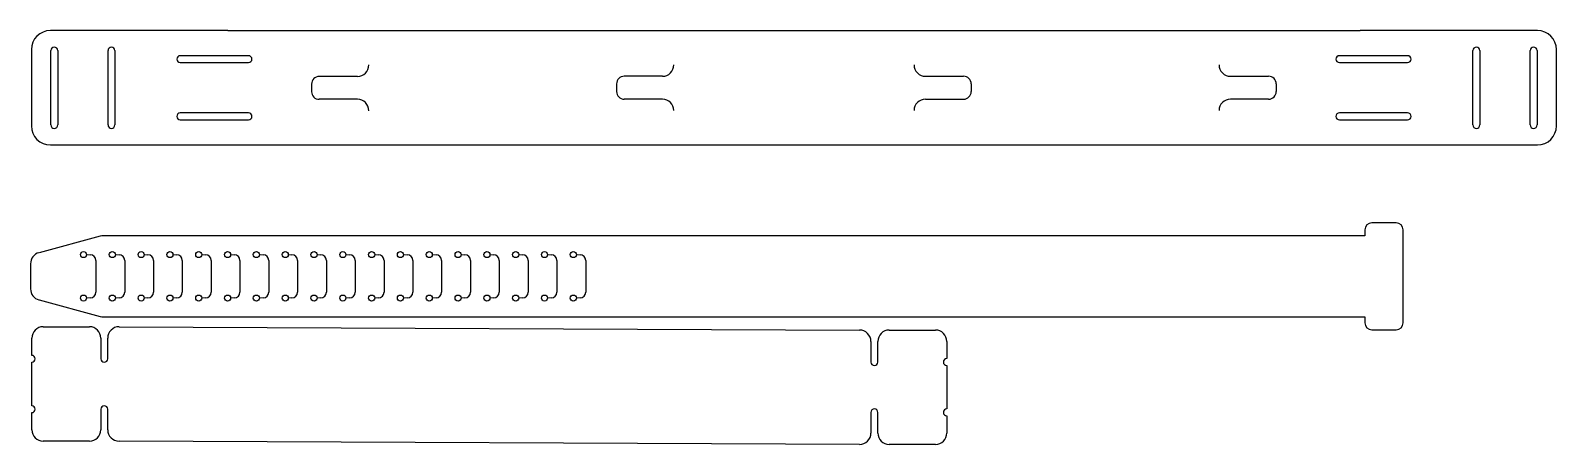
# Model space of a CAD drawing. Header units: millimetres. Extents: x 1 to 401, y 33 to 141.
import ezdxf

# ---------------------------------------------------------------- set-up
doc = ezdxf.new("R2010")
doc.units = ezdxf.units.MM
doc.header["$MEASUREMENT"] = 0
doc.layers.get('0').update_dxf_attribs({"true_color": 0xffffff})

msp = doc.modelspace()

# ---------------------------------------------------------------- linework, layer by layer
for p, q in [((52.29, 141.45), (5.79, 141.45)), ((395.79, 141.45), (349.29, 141.45)), ((0.79, 136.45), (0.79, 116.45)), ((5.89, 116.7), (5.89, 136.2)), ((5.89, 116.7), (5.89, 136.2)), ((7.69, 136.2), (7.69, 116.7)), ((7.69, 136.2), (7.69, 116.7)), ((20.89, 116.7), (20.89, 136.2)), ((20.89, 116.7), (20.89, 136.2)), ((22.69, 136.2), (22.69, 116.7)), ((22.69, 136.2), (22.69, 116.7)), ((378.89, 116.7), (378.89, 136.2)), ((380.69, 136.2), (380.69, 116.7)), ((393.89, 116.7), (393.89, 136.2)), ((395.69, 136.2), (395.69, 116.7)), ((400.79, 116.45), (400.79, 136.45)), ((38.94, 133.95), (38.94, 133.95)), ((57.74, 134.85), (39.84, 134.85)), ((39.84, 133.05), (57.74, 133.05)), ((58.64, 133.95), (58.64, 133.95)), ((342.94, 133.95), (342.94, 133.95)), ((361.74, 134.85), (343.84, 134.85)), ((343.84, 133.05), (361.74, 133.05)), ((362.64, 133.95), (362.64, 133.95)), ((86.29, 129.42), (76.29, 129.42)), ((166.29, 129.45), (156.29, 129.45)), ((235.29, 129.45), (245.29, 129.45)), ((315.29, 129.45), (325.29, 129.45)), ((74.29, 127.42), (74.29, 125.42)), ((154.29, 127.45), (154.29, 125.45)), ((247.29, 127.45), (247.29, 125.45)), ((327.29, 127.45), (327.29, 125.45)), ((86.29, 123.42), (76.29, 123.42)), ((166.29, 123.45), (156.29, 123.45)), ((235.29, 123.45), (245.29, 123.45)), ((325.29, 123.45), (315.29, 123.45)), ((38.94, 118.95), (38.94, 118.95)), ((57.74, 119.85), (39.84, 119.85)), ((39.84, 118.05), (57.74, 118.05)), ((58.64, 118.95), (58.64, 118.95)), ((342.94, 118.95), (342.94, 118.95)), ((361.74, 119.85), (343.84, 119.85)), ((343.84, 118.05), (361.74, 118.05)), ((362.64, 118.95), (362.64, 118.95)), ((5.79, 111.45), (395.79, 111.45)), ((0.9, 56.3), (0.9, 60.8)), ((3.9, 63.8), (16, 63.8)), ((19, 60.8), (19, 55.4)), ((20.8, 55.4), (20.8, 60.8)), ((23.8, 63.8), (217.99, 62.95)), ((225.79, 62.95), (237.89, 62.95)), ((220.99, 59.95), (220.99, 54.55)), ((222.79, 54.55), (222.79, 59.95)), ((240.89, 59.95), (240.89, 55.45)), ((0.9, 43.1), (0.9, 54.5)), ((240.89, 53.65), (240.89, 42.25)), ((0.9, 36.8), (0.9, 41.3)), ((19, 42.2), (19, 36.8)), ((20.8, 36.8), (20.8, 42.2)), ((220.99, 41.35), (220.99, 35.95)), ((222.79, 35.95), (222.79, 41.35)), ((240.89, 40.45), (240.89, 35.95)), ((16, 33.8), (3.9, 33.8)), ((217.99, 32.95), (23.8, 33.8)), ((237.89, 32.95), (225.79, 32.95))]:
    msp.add_line(p, q)
at = {"linetype": 'Continuous'}
for p, q in [((52.29, 141.45), (349.29, 141.45)), ((15.26, 82.7), (16.23, 82.69)), ((17.71, 81.19), (17.71, 72.85)), ((22.82, 82.7), (23.79, 82.69)), ((25.27, 81.19), (25.27, 72.85)), ((30.38, 82.7), (31.35, 82.69)), ((32.82, 81.19), (32.82, 72.85)), ((37.93, 82.7), (38.91, 82.69)), ((40.38, 81.19), (40.38, 72.85)), ((45.49, 82.7), (46.46, 82.69)), ((47.94, 81.19), (47.94, 72.85)), ((53.05, 82.7), (54.02, 82.69)), ((55.5, 81.19), (55.5, 72.85)), ((60.6, 82.7), (61.58, 82.69)), ((63.05, 81.19), (63.05, 72.85)), ((68.16, 82.7), (69.13, 82.69)), ((70.61, 81.19), (70.61, 72.85)), ((75.72, 82.7), (76.69, 82.69)), ((78.17, 81.19), (78.17, 72.85)), ((83.27, 82.7), (84.25, 82.69)), ((85.72, 81.19), (85.72, 72.85)), ((90.83, 82.7), (91.8, 82.69)), ((93.28, 81.19), (93.28, 72.85)), ((98.39, 82.7), (99.36, 82.69)), ((100.84, 81.19), (100.84, 72.85)), ((105.95, 82.7), (106.92, 82.69)), ((108.39, 81.19), (108.39, 72.85)), ((113.5, 82.7), (114.48, 82.69)), ((115.95, 81.19), (115.95, 72.85)), ((121.06, 82.7), (122.03, 82.69)), ((123.51, 81.19), (123.51, 72.85)), ((128.62, 82.7), (129.59, 82.69)), ((131.07, 81.19), (131.07, 72.85)), ((136.17, 82.7), (137.15, 82.69)), ((138.62, 81.19), (138.62, 72.85)), ((143.73, 82.7), (144.7, 82.69)), ((146.18, 81.19), (146.18, 72.85)), ((16.23, 71.35), (15.26, 71.33)), ((23.79, 71.35), (22.82, 71.33)), ((31.35, 71.35), (30.38, 71.33)), ((38.91, 71.35), (37.93, 71.33)), ((46.46, 71.35), (45.49, 71.33)), ((54.02, 71.35), (53.05, 71.33)), ((61.58, 71.35), (60.6, 71.33)), ((69.13, 71.35), (68.16, 71.33)), ((76.69, 71.35), (75.72, 71.33)), ((84.25, 71.35), (83.27, 71.33)), ((91.8, 71.35), (90.83, 71.33)), ((99.36, 71.35), (98.39, 71.33)), ((106.92, 71.35), (105.95, 71.33)), ((114.48, 71.35), (113.5, 71.33)), ((122.03, 71.35), (121.06, 71.33)), ((129.59, 71.35), (128.62, 71.33)), ((137.15, 71.35), (136.17, 71.33)), ((144.7, 71.35), (143.73, 71.33))]:
    msp.add_line(p, q, dxfattribs=at)
at = {"color": 7, "linetype": 'Continuous', "lineweight": 25, "true_color": 0xffffff}
for p, q in [((350.56, 89.22), (350.56, 87.62)), ((358.76, 91.02), (352.36, 91.02)), ((360.56, 64.82), (360.56, 89.22)), ((18.84, 87.52), (2.79, 83.21)), ((350.56, 87.62), (19.62, 87.62)), ((0.56, 80.32), (0.56, 73.72)), ((2.79, 70.82), (18.84, 66.52)), ((19.62, 66.42), (350.56, 66.42)), ((350.56, 66.42), (350.56, 64.82)), ((352.36, 63.02), (358.76, 63.02))]:
    msp.add_line(p, q, dxfattribs=at)
at = {"linetype": 'Continuous'}
for centre in [(14.46, 82.72), (22.02, 82.72), (29.58, 82.72), (37.13, 82.72), (44.69, 82.72), (52.25, 82.72), (59.8, 82.72), (67.36, 82.72), (74.92, 82.72), (82.48, 82.72), (90.03, 82.72), (97.59, 82.72), (105.15, 82.72), (112.7, 82.72), (120.26, 82.72), (127.82, 82.72), (135.37, 82.72), (142.93, 82.72), (14.46, 71.32), (22.02, 71.32), (29.58, 71.32), (37.13, 71.32), (44.69, 71.32), (52.25, 71.32), (59.8, 71.32), (67.36, 71.32), (74.92, 71.32), (82.48, 71.32), (90.03, 71.32), (97.59, 71.32), (105.15, 71.32), (112.7, 71.32), (120.26, 71.32), (127.82, 71.32), (135.37, 71.32), (142.93, 71.32)]:
    msp.add_circle(centre, 0.8, dxfattribs=at)
for centre, radius, start, end in [((5.79, 136.45), 5, 90, 180), ((395.79, 136.45), 5, 0, 90), ((6.79, 136.2), 0.9, 0, 180), ((6.79, 136.2), 0.9, 0, 180), ((21.79, 136.2), 0.9, 360, 180), ((21.79, 136.2), 0.9, 360, 180), ((379.79, 136.2), 0.9, 0, 180), ((394.79, 136.2), 0.9, 0, 180), ((39.84, 133.95), 0.9, 90, 180), ((39.84, 133.95), 0.9, 180, 270), ((57.74, 133.95), 0.9, 0, 90), ((57.74, 133.95), 0.9, 270, 0), ((343.84, 133.95), 0.9, 90, 180), ((343.84, 133.95), 0.9, 180, 270), ((361.74, 133.95), 0.9, 0, 90), ((361.74, 133.95), 0.9, 270, 0), ((76.29, 127.42), 2, 90, 180), ((156.29, 127.45), 2, 90, 180), ((245.29, 127.45), 2, 0, 90), ((325.29, 127.45), 2, 0, 90), ((76.29, 125.42), 2, 180, 270), ((156.29, 125.45), 2, 180, 270), ((245.29, 125.45), 2, 270, 0), ((325.29, 125.45), 2, 270, 0), ((5.79, 116.45), 5, 180, 270), ((6.79, 116.7), 0.9, 180, 0), ((6.79, 116.7), 0.9, 180, 0), ((21.79, 116.7), 0.9, 180, 360), ((21.79, 116.7), 0.9, 180, 360), ((39.84, 118.95), 0.9, 90, 180), ((39.84, 118.95), 0.9, 180, 270), ((57.74, 118.95), 0.9, 0, 90), ((57.74, 118.95), 0.9, 270, 0), ((343.84, 118.95), 0.9, 90, 180), ((343.84, 118.95), 0.9, 180, 270), ((361.74, 118.95), 0.9, 0, 90), ((361.74, 118.95), 0.9, 270, 0), ((379.79, 116.7), 0.9, 180, 360), ((394.79, 116.7), 0.9, 180, 360), ((395.79, 116.45), 5, 270, 0), ((3.9, 60.8), 3, 90, 180), ((16, 60.8), 3, 360, 90), ((23.8, 60.8), 3, 90, 180), ((217.99, 59.95), 3, 0, 90), ((225.79, 59.95), 3, 90, 180), ((237.89, 59.95), 3, 360, 90), ((0.9, 55.4), 0.9, 270, 90), ((19.9, 55.4), 0.9, 180, 0), ((221.89, 54.55), 0.9, 180, 0), ((240.89, 54.55), 0.9, 90, 270), ((0.9, 42.2), 0.9, 270.0001, 89.9999), ((19.9, 42.2), 0.9, 0, 180), ((221.89, 41.35), 0.9, 0, 180), ((240.89, 41.35), 0.9, 90.0001, 269.9999), ((3.9, 36.8), 3, 180, 270), ((16, 36.8), 3, 270, 360), ((23.8, 36.8), 3, 180, 270), ((217.99, 35.95), 3, 270, 0), ((225.79, 35.95), 3, 180, 270), ((237.89, 35.95), 3, 270, 0)]:
    msp.add_arc(centre, radius, start, end)
for centre, radius, start, end in [((86.29, 132.42), 3, 270, 0), ((166.29, 132.45), 3, 270, 0), ((235.29, 132.45), 3, 180, 270), ((315.29, 132.45), 3, 180, 270), ((86.29, 120.42), 3, 0, 90), ((166.29, 120.45), 3, 0, 90), ((235.29, 120.45), 3, 90, 180), ((315.29, 120.45), 3, 90, 180), ((16.21, 81.19), 1.5, 0, 89.0922), ((23.77, 81.19), 1.5, 0, 89.0922), ((31.32, 81.19), 1.5, 0, 89.0922), ((38.88, 81.19), 1.5, 0, 89.0922), ((46.44, 81.19), 1.5, 0, 89.0922), ((54, 81.19), 1.5, 0, 89.0922), ((61.55, 81.19), 1.5, 0, 89.0922), ((69.11, 81.19), 1.5, 0, 89.0922), ((76.67, 81.19), 1.5, 0, 89.0922), ((84.22, 81.19), 1.5, 0, 89.0922), ((91.78, 81.19), 1.5, 0, 89.0922), ((99.34, 81.19), 1.5, 0, 89.0922), ((106.89, 81.19), 1.5, 0, 89.0922), ((114.45, 81.19), 1.5, 0, 89.0922), ((122.01, 81.19), 1.5, 0, 89.0922), ((129.57, 81.19), 1.5, 0, 89.0922), ((137.12, 81.19), 1.5, 0, 89.0922), ((144.68, 81.19), 1.5, 0, 89.0922), ((16.21, 72.85), 1.5, 270.9078, 0), ((23.77, 72.85), 1.5, 270.9078, 0), ((31.32, 72.85), 1.5, 270.9078, 0), ((38.88, 72.85), 1.5, 270.9078, 0), ((46.44, 72.85), 1.5, 270.9078, 0), ((54, 72.85), 1.5, 270.9078, 0), ((61.55, 72.85), 1.5, 270.9078, 0), ((69.11, 72.85), 1.5, 270.9078, 0), ((76.67, 72.85), 1.5, 270.9078, 0), ((84.22, 72.85), 1.5, 270.9078, 0), ((91.78, 72.85), 1.5, 270.9078, 0), ((99.34, 72.85), 1.5, 270.9078, 0), ((106.89, 72.85), 1.5, 270.9078, 0), ((114.45, 72.85), 1.5, 270.9078, 0), ((122.01, 72.85), 1.5, 270.9078, 0), ((129.57, 72.85), 1.5, 270.9078, 0), ((137.12, 72.85), 1.5, 270.9078, 0), ((144.68, 72.85), 1.5, 270.9078, 0)]:
    msp.add_arc(centre, radius, start, end, dxfattribs=at)
at = {"color": 7, "linetype": 'Continuous', "lineweight": 25, "true_color": 0xffffff}
for centre, radius, start, end in [((352.36, 89.22), 1.8, 90, 180), ((358.76, 89.22), 1.8, 0, 90), ((19.62, 84.62), 3, 90, 105), ((3.56, 80.32), 3, 105, 180), ((3.56, 73.72), 3, 180, 255), ((19.62, 69.42), 3, 255, 270), ((352.36, 64.82), 1.8, 180, 270), ((358.76, 64.82), 1.8, 270, 0)]:
    msp.add_arc(centre, radius, start, end, dxfattribs=at)

doc.saveas('drawing.dxf')
